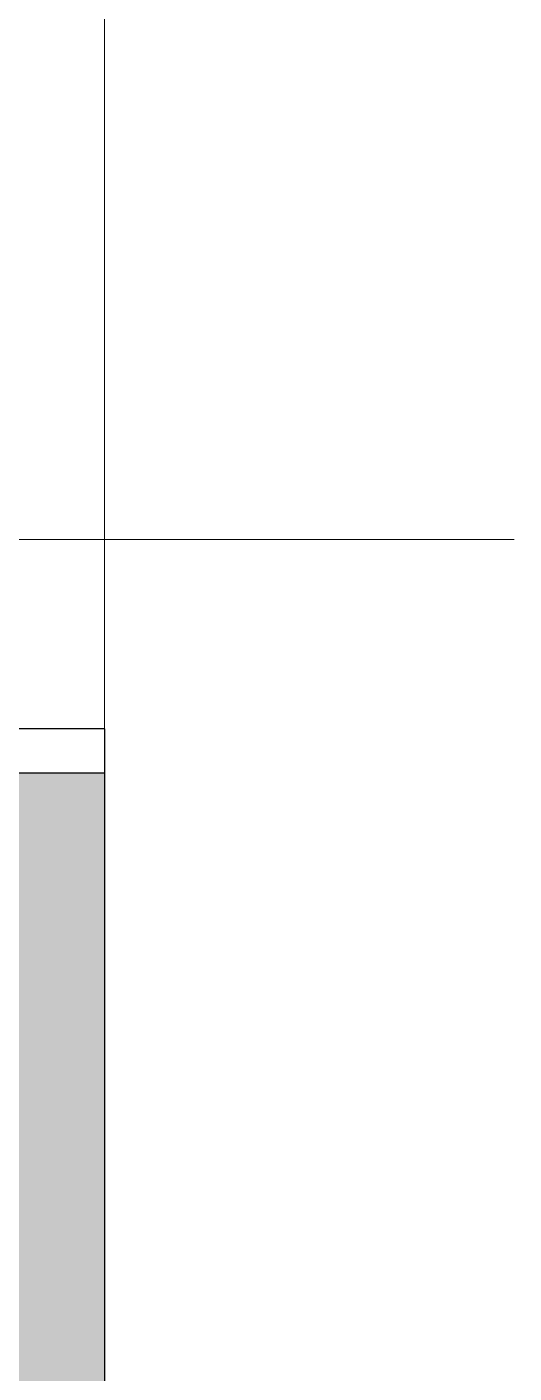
# Model space of a CAD drawing. Header units: inches. Extents: x -1287 to 1590, y -3558 to 989.
# Drawn here: x -1019.25 to -1005.48, y -584.91 to -546.83 of the extents above; entities that cross this region are included whole.
import ezdxf

# ---------------------------------------------------------------- set-up
doc = ezdxf.new("R2010")
doc.units = ezdxf.units.IN
doc.header["$MEASUREMENT"] = 0
for name, color, linetype, lineweight in [('A-AREA-IDEN', 2, 'Continuous', 9), ('A-GLAZ', 151, 'Continuous', 18), ('A-WALL', 113, 'Continuous', 18), ('A-WALL-PATT', 111, 'Continuous', 18)]:
    doc.layers.add(name, color=color, linetype=linetype, lineweight=lineweight)

# ---------------------------------------------------------------- blocks, each defined once
blk = doc.blocks.new('Double Hung - medium 2_ 91_2_-6826449-1st Floor Construction')
at = {"layer": 'A-GLAZ', "color": 8, "lineweight": 30}
for p, q in [((-16.75, 9), (-16, 9)), ((-16, 4.75), (-16, 9)), ((16, 4.75), (16, 9)), ((16.75, 9), (16, 9)), ((-16, 6.5), (-16, 4.75)), ((-16, 6.5), (-14.25, 6.5)), ((-14.25, 6.5), (-14.25, 4.75)), ((14.25, 6.5), (14.25, 4.75)), ((16, 6.5), (14.25, 6.5)), ((16, 6.5), (16, 4.75)), ((-14.25, 5.625), (14.25, 5.625)), ((-16, 4.75), (-14.25, 4.75)), ((-16, 4.75), (-15.5, 4.75)), ((-15.5, -9), (-15.5, 4.75)), ((16, 4.75), (14.25, 4.75)), ((15.5, 4.75), (16, 4.75)), ((15.5, 4.75), (15.5, -9)), ((-15.5, -9), (-16.75, -9)), ((15.5, -9), (16.75, -9))]:
    blk.add_line(p, q, dxfattribs=at)

msp = doc.modelspace()

# ---------------------------------------------------------------- hatches: boundary and pattern name
at = {"layer": 'A-WALL-PATT'}
h = msp.add_hatch(color=250, dxfattribs=at)
h.paths.add_polyline_path([(-1017.062, -1284.185), (-1017.062, -1208.435), (-1020.687, -1208.435), (-1020.687, -1196.935), (-1017.062, -1196.935), (-1017.062, -1161.234), (-1035.062, -1161.234), (-1035.062, -1284.185)], flags=0)
h.paths.add_polyline_path([(-1017.062, -1119.734), (-1017.062, -1003.935), (-1035.062, -1003.935), (-1035.062, -1119.734), (-1020.632, -1119.734)], flags=0)
h.paths.add_polyline_path([(-1035.062, -962.435), (-1017.062, -962.435), (-1017.062, -859.935), (-1035.062, -859.935), (-1035.062, -904.863)], flags=0)
h.paths.add_polyline_path([(-1017.062, -818.435), (-1017.062, -715.935), (-1035.062, -715.935), (-1035.062, -818.435)], flags=0)
h.paths.add_polyline_path([(-1035.062, -674.435), (-1017.062, -674.435), (-1017.062, -567.935), (-1035.062, -567.935), (-1035.062, -609.681)], flags=0)
h.paths.add_polyline_path([(-1035.062, -534.435), (-1017.062, -534.435), (-1017.062, -425.685), (-1035.062, -425.685), (-1035.062, -498.988)], flags=0)
h.paths.add_polyline_path([(-1020.632, -388.685), (-1017.062, -388.685), (-1017.062, -275.185), (-1035.062, -275.185), (-1035.062, -388.685)], flags=0)
h.paths.add_polyline_path([(-1035.062, -239.185), (-1017.062, -239.185), (-1017.062, -119.495), (-1035.062, -119.495), (-1035.062, -166.908)], flags=0)
h.paths.add_polyline_path([(-1035.062, -83.495), (-1017.062, -83.495), (-1017.062, 16.255), (-1035.062, 16.255), (-1035.062, -19.317)], flags=0)

# ---------------------------------------------------------------- linework, layer by layer
at = {"layer": 'A-AREA-IDEN'}
msp.add_line((-1005.48, -561.333), (-1037.518, -561.333), dxfattribs=at)
at = {"layer": 'A-WALL', "lineweight": 9}
msp.add_line((-1017.062, -534.435), (-1017.062, -567.935), dxfattribs=at)
at = {"layer": 'A-WALL', "color": 8, "lineweight": 30}
for p, q in [((-1035.062, -567.935), (-1017.062, -567.935)), ((-1017.062, -567.935), (-1017.062, -674.435))]:
    msp.add_line(p, q, dxfattribs=at)

# ---------------------------------------------------------------- block references
at = {"layer": 'A-GLAZ', "rotation": 89.99999999999991}
msp.add_blockref('Double Hung - medium 2_ 91_2_-6826449-1st Floor Construction', (-1026.062, -551.185), dxfattribs=at)

doc.saveas('drawing.dxf')
